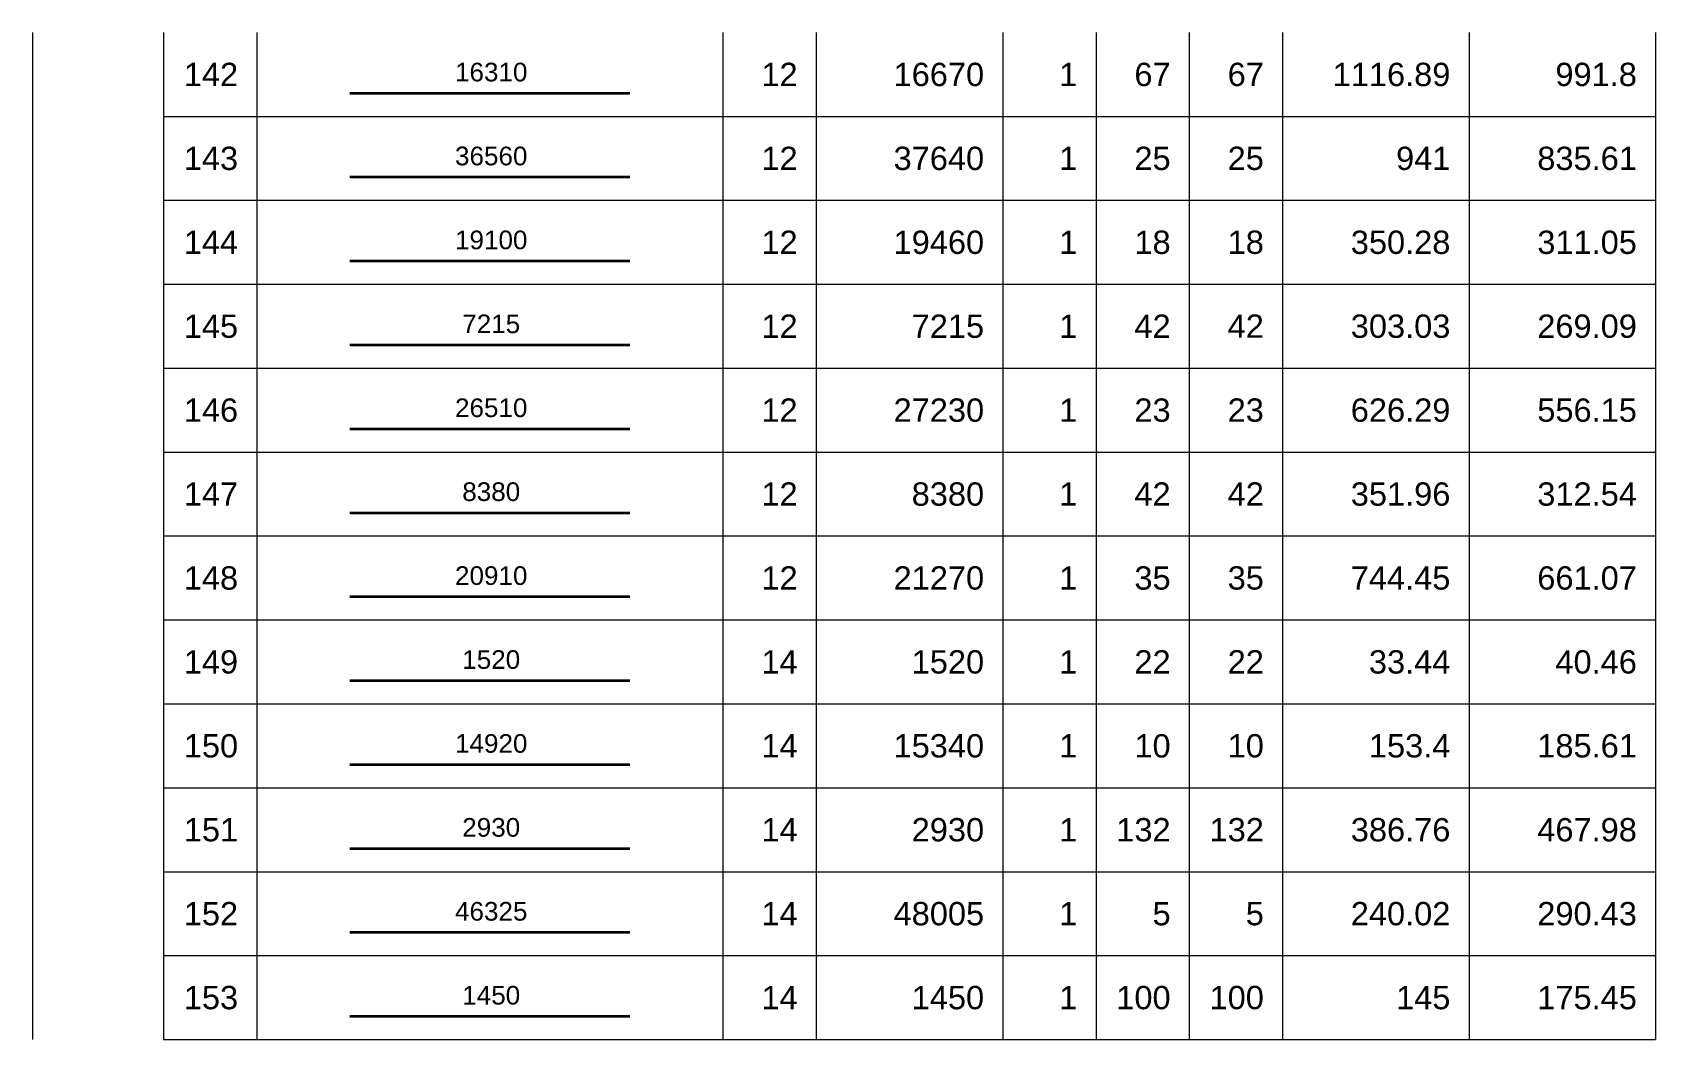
# Model space of a CAD drawing. Header units: millimetres. Extents: x 30086 to 1125792, y -12781 to 95911.
# Drawn here: x 1095159 to 1125792, y 44945 to 63953 of the extents above; entities that cross this region are included whole.
import ezdxf
from ezdxf.enums import TextEntityAlignment as Align

# ---------------------------------------------------------------- set-up
doc = ezdxf.new("R2010")
doc.units = ezdxf.units.MM
doc.header["$MEASUREMENT"] = 0
for name, color, linetype, lineweight in [('NDC_FRAME', 7, 'Continuous', 20), ('NDC_S_REBAR', 4, 'Continuous', 35), ('NDC_S_VN TEXT', 7, 'Continuous', 20), ('NDC_Table', 3, 'Continuous', 20)]:
    doc.layers.add(name, color=color, linetype=linetype, lineweight=lineweight)
doc.styles.add('ARIAL', font='arial.ttf', dxfattribs={"width": 0.8})

# ---------------------------------------------------------------- blocks, each defined once
blk = doc.blocks.new('dang01')
at = {"layer": 'NDC_S_REBAR'}
blk.add_line((3405, -650), (6405, -650), dxfattribs=at)
at = {"layer": 'NDC_Table'}
for p, q in [((0, 0), (0, -900)), ((1405, 0), (1405, -900)), ((2405, 0), (2405, -900)), ((7405, 0), (7405, -900)), ((8405, 0), (8405, -900)), ((10405, 0), (10405, -900)), ((11405, 0), (11405, -900)), ((12405, 0), (12405, -900)), ((13405, 0), (13405, -900)), ((15405, 0), (15405, -900)), ((17405, 0), (17405, -900)), ((1405, -900), (17405, -900))]:
    blk.add_line(p, q, dxfattribs=at)
at = {"layer": 'NDC_S_VN TEXT', "style": 'ARIAL'}
for p in [(2205, -450), (8205, -450), (10205, -450), (11205, -450), (12205, -450), (13205, -450), (15205, -450), (17205, -450)]:
    blk.add_attdef('D03', text='', height=250, dxfattribs=at).set_placement(p, align=Align.MIDDLE_RIGHT)
blk.add_attdef('00000000', text='', height=200, dxfattribs=at).set_placement((4920, -425), align=Align.MIDDLE_CENTER)

msp = doc.modelspace()

# ---------------------------------------------------------------- block references
at = {"layer": 'NDC_FRAME', "ltscale": 200}
ref = msp.add_blockref('dang01', (1095159, 63953.4), dxfattribs=dict(at, xscale=1.759999999999996, yscale=1.759999999999996, zscale=1.759999999999996))
ref.add_attrib('D03', '142', dxfattribs={"layer": 'NDC_S_VN TEXT', "height": 440, "style": 'ARIAL'}).set_placement((1099040.3, 63161.4), align=Align.MIDDLE_RIGHT)
ref.add_attrib('00000000', '16310', dxfattribs={"layer": 'NDC_S_VN TEXT', "height": 352, "style": 'ARIAL'}).set_placement((1103817.5, 63205.9), align=Align.MIDDLE_CENTER)
ref.add_attrib('D03', '12', dxfattribs={"layer": 'NDC_S_VN TEXT', "height": 440, "style": 'ARIAL'}).set_placement((1109600.3, 63161.4), align=Align.MIDDLE_RIGHT)
ref.add_attrib('D03', '16670', dxfattribs={"layer": 'NDC_S_VN TEXT', "height": 440, "style": 'ARIAL'}).set_placement((1113120.3, 63161.4), align=Align.MIDDLE_RIGHT)
ref.add_attrib('D03', '1', dxfattribs={"layer": 'NDC_S_VN TEXT', "height": 440, "style": 'ARIAL'}).set_placement((1114880.3, 63161.4), align=Align.MIDDLE_RIGHT)
ref.add_attrib('D03', '67', dxfattribs={"layer": 'NDC_S_VN TEXT', "height": 440, "style": 'ARIAL'}).set_placement((1116640.3, 63161.4), align=Align.MIDDLE_RIGHT)
ref.add_attrib('D03', '67', dxfattribs={"layer": 'NDC_S_VN TEXT', "height": 440, "style": 'ARIAL'}).set_placement((1118400.3, 63162), align=Align.MIDDLE_RIGHT)
ref.add_attrib('D03', '1116.89', dxfattribs={"layer": 'NDC_S_VN TEXT', "height": 440, "style": 'ARIAL'}).set_placement((1121920.3, 63161.4), align=Align.MIDDLE_RIGHT)
ref.add_attrib('D03', '991.8', dxfattribs={"layer": 'NDC_S_VN TEXT', "height": 440, "style": 'ARIAL'}).set_placement((1125440.3, 63161.4), align=Align.MIDDLE_RIGHT)
ref = msp.add_blockref('dang01', (1095159, 62369.4), dxfattribs=dict(at, xscale=1.759999999999996, yscale=1.759999999999996, zscale=1.759999999999996))
ref.add_attrib('D03', '143', dxfattribs={"layer": 'NDC_S_VN TEXT', "height": 440, "style": 'ARIAL'}).set_placement((1099040.3, 61577.4), align=Align.MIDDLE_RIGHT)
ref.add_attrib('00000000', '36560', dxfattribs={"layer": 'NDC_S_VN TEXT', "height": 352, "style": 'ARIAL'}).set_placement((1103817.5, 61621.9), align=Align.MIDDLE_CENTER)
ref.add_attrib('D03', '12', dxfattribs={"layer": 'NDC_S_VN TEXT', "height": 440, "style": 'ARIAL'}).set_placement((1109600.3, 61577.4), align=Align.MIDDLE_RIGHT)
ref.add_attrib('D03', '37640', dxfattribs={"layer": 'NDC_S_VN TEXT', "height": 440, "style": 'ARIAL'}).set_placement((1113120.3, 61577.4), align=Align.MIDDLE_RIGHT)
ref.add_attrib('D03', '1', dxfattribs={"layer": 'NDC_S_VN TEXT', "height": 440, "style": 'ARIAL'}).set_placement((1114880.3, 61577.4), align=Align.MIDDLE_RIGHT)
ref.add_attrib('D03', '25', dxfattribs={"layer": 'NDC_S_VN TEXT', "height": 440, "style": 'ARIAL'}).set_placement((1116640.3, 61577.4), align=Align.MIDDLE_RIGHT)
ref.add_attrib('D03', '25', dxfattribs={"layer": 'NDC_S_VN TEXT', "height": 440, "style": 'ARIAL'}).set_placement((1118400.3, 61578), align=Align.MIDDLE_RIGHT)
ref.add_attrib('D03', '941', dxfattribs={"layer": 'NDC_S_VN TEXT', "height": 440, "style": 'ARIAL'}).set_placement((1121920.3, 61577.4), align=Align.MIDDLE_RIGHT)
ref.add_attrib('D03', '835.61', dxfattribs={"layer": 'NDC_S_VN TEXT', "height": 440, "style": 'ARIAL'}).set_placement((1125440.3, 61577.4), align=Align.MIDDLE_RIGHT)
ref = msp.add_blockref('dang01', (1095159, 60785.4), dxfattribs=dict(at, xscale=1.759999999999996, yscale=1.759999999999996, zscale=1.759999999999996))
ref.add_attrib('D03', '144', dxfattribs={"layer": 'NDC_S_VN TEXT', "height": 440, "style": 'ARIAL'}).set_placement((1099040.3, 59993.4), align=Align.MIDDLE_RIGHT)
ref.add_attrib('00000000', '19100', dxfattribs={"layer": 'NDC_S_VN TEXT', "height": 352, "style": 'ARIAL'}).set_placement((1103817.5, 60037.9), align=Align.MIDDLE_CENTER)
ref.add_attrib('D03', '12', dxfattribs={"layer": 'NDC_S_VN TEXT', "height": 440, "style": 'ARIAL'}).set_placement((1109600.3, 59993.4), align=Align.MIDDLE_RIGHT)
ref.add_attrib('D03', '19460', dxfattribs={"layer": 'NDC_S_VN TEXT', "height": 440, "style": 'ARIAL'}).set_placement((1113120.3, 59993.4), align=Align.MIDDLE_RIGHT)
ref.add_attrib('D03', '1', dxfattribs={"layer": 'NDC_S_VN TEXT', "height": 440, "style": 'ARIAL'}).set_placement((1114880.3, 59993.4), align=Align.MIDDLE_RIGHT)
ref.add_attrib('D03', '18', dxfattribs={"layer": 'NDC_S_VN TEXT', "height": 440, "style": 'ARIAL'}).set_placement((1116640.3, 59993.4), align=Align.MIDDLE_RIGHT)
ref.add_attrib('D03', '18', dxfattribs={"layer": 'NDC_S_VN TEXT', "height": 440, "style": 'ARIAL'}).set_placement((1118400.3, 59994), align=Align.MIDDLE_RIGHT)
ref.add_attrib('D03', '350.28', dxfattribs={"layer": 'NDC_S_VN TEXT', "height": 440, "style": 'ARIAL'}).set_placement((1121920.3, 59993.4), align=Align.MIDDLE_RIGHT)
ref.add_attrib('D03', '311.05', dxfattribs={"layer": 'NDC_S_VN TEXT', "height": 440, "style": 'ARIAL'}).set_placement((1125440.3, 59993.4), align=Align.MIDDLE_RIGHT)
ref = msp.add_blockref('dang01', (1095159, 59201.4), dxfattribs=dict(at, xscale=1.759999999999996, yscale=1.759999999999996, zscale=1.759999999999996))
ref.add_attrib('D03', '145', dxfattribs={"layer": 'NDC_S_VN TEXT', "height": 440, "style": 'ARIAL'}).set_placement((1099040.3, 58409.4), align=Align.MIDDLE_RIGHT)
ref.add_attrib('00000000', '7215', dxfattribs={"layer": 'NDC_S_VN TEXT', "height": 352, "style": 'ARIAL'}).set_placement((1103817.5, 58453.9), align=Align.MIDDLE_CENTER)
ref.add_attrib('D03', '12', dxfattribs={"layer": 'NDC_S_VN TEXT', "height": 440, "style": 'ARIAL'}).set_placement((1109600.3, 58409.4), align=Align.MIDDLE_RIGHT)
ref.add_attrib('D03', '7215', dxfattribs={"layer": 'NDC_S_VN TEXT', "height": 440, "style": 'ARIAL'}).set_placement((1113120.3, 58409.4), align=Align.MIDDLE_RIGHT)
ref.add_attrib('D03', '1', dxfattribs={"layer": 'NDC_S_VN TEXT', "height": 440, "style": 'ARIAL'}).set_placement((1114880.3, 58409.4), align=Align.MIDDLE_RIGHT)
ref.add_attrib('D03', '42', dxfattribs={"layer": 'NDC_S_VN TEXT', "height": 440, "style": 'ARIAL'}).set_placement((1116640.3, 58409.4), align=Align.MIDDLE_RIGHT)
ref.add_attrib('D03', '42', dxfattribs={"layer": 'NDC_S_VN TEXT', "height": 440, "style": 'ARIAL'}).set_placement((1118400.3, 58410), align=Align.MIDDLE_RIGHT)
ref.add_attrib('D03', '303.03', dxfattribs={"layer": 'NDC_S_VN TEXT', "height": 440, "style": 'ARIAL'}).set_placement((1121920.3, 58409.4), align=Align.MIDDLE_RIGHT)
ref.add_attrib('D03', '269.09', dxfattribs={"layer": 'NDC_S_VN TEXT', "height": 440, "style": 'ARIAL'}).set_placement((1125440.3, 58409.4), align=Align.MIDDLE_RIGHT)
ref = msp.add_blockref('dang01', (1095159, 57617.4), dxfattribs=dict(at, xscale=1.759999999999996, yscale=1.759999999999996, zscale=1.759999999999996))
ref.add_attrib('D03', '146', dxfattribs={"layer": 'NDC_S_VN TEXT', "height": 440, "style": 'ARIAL'}).set_placement((1099040.3, 56825.4), align=Align.MIDDLE_RIGHT)
ref.add_attrib('00000000', '26510', dxfattribs={"layer": 'NDC_S_VN TEXT', "height": 352, "style": 'ARIAL'}).set_placement((1103817.5, 56869.9), align=Align.MIDDLE_CENTER)
ref.add_attrib('D03', '12', dxfattribs={"layer": 'NDC_S_VN TEXT', "height": 440, "style": 'ARIAL'}).set_placement((1109600.3, 56825.4), align=Align.MIDDLE_RIGHT)
ref.add_attrib('D03', '27230', dxfattribs={"layer": 'NDC_S_VN TEXT', "height": 440, "style": 'ARIAL'}).set_placement((1113120.3, 56825.4), align=Align.MIDDLE_RIGHT)
ref.add_attrib('D03', '1', dxfattribs={"layer": 'NDC_S_VN TEXT', "height": 440, "style": 'ARIAL'}).set_placement((1114880.3, 56825.4), align=Align.MIDDLE_RIGHT)
ref.add_attrib('D03', '23', dxfattribs={"layer": 'NDC_S_VN TEXT', "height": 440, "style": 'ARIAL'}).set_placement((1116640.3, 56825.4), align=Align.MIDDLE_RIGHT)
ref.add_attrib('D03', '23', dxfattribs={"layer": 'NDC_S_VN TEXT', "height": 440, "style": 'ARIAL'}).set_placement((1118400.3, 56826), align=Align.MIDDLE_RIGHT)
ref.add_attrib('D03', '626.29', dxfattribs={"layer": 'NDC_S_VN TEXT', "height": 440, "style": 'ARIAL'}).set_placement((1121920.3, 56825.4), align=Align.MIDDLE_RIGHT)
ref.add_attrib('D03', '556.15', dxfattribs={"layer": 'NDC_S_VN TEXT', "height": 440, "style": 'ARIAL'}).set_placement((1125440.3, 56825.4), align=Align.MIDDLE_RIGHT)
ref = msp.add_blockref('dang01', (1095159, 56033.4), dxfattribs=dict(at, xscale=1.759999999999996, yscale=1.759999999999996, zscale=1.759999999999996))
ref.add_attrib('D03', '147', dxfattribs={"layer": 'NDC_S_VN TEXT', "height": 440, "style": 'ARIAL'}).set_placement((1099040.3, 55241.4), align=Align.MIDDLE_RIGHT)
ref.add_attrib('00000000', '8380', dxfattribs={"layer": 'NDC_S_VN TEXT', "height": 352, "style": 'ARIAL'}).set_placement((1103817.5, 55285.9), align=Align.MIDDLE_CENTER)
ref.add_attrib('D03', '12', dxfattribs={"layer": 'NDC_S_VN TEXT', "height": 440, "style": 'ARIAL'}).set_placement((1109600.3, 55241.4), align=Align.MIDDLE_RIGHT)
ref.add_attrib('D03', '8380', dxfattribs={"layer": 'NDC_S_VN TEXT', "height": 440, "style": 'ARIAL'}).set_placement((1113120.3, 55241.4), align=Align.MIDDLE_RIGHT)
ref.add_attrib('D03', '1', dxfattribs={"layer": 'NDC_S_VN TEXT', "height": 440, "style": 'ARIAL'}).set_placement((1114880.3, 55241.4), align=Align.MIDDLE_RIGHT)
ref.add_attrib('D03', '42', dxfattribs={"layer": 'NDC_S_VN TEXT', "height": 440, "style": 'ARIAL'}).set_placement((1116640.3, 55241.4), align=Align.MIDDLE_RIGHT)
ref.add_attrib('D03', '42', dxfattribs={"layer": 'NDC_S_VN TEXT', "height": 440, "style": 'ARIAL'}).set_placement((1118400.3, 55242), align=Align.MIDDLE_RIGHT)
ref.add_attrib('D03', '351.96', dxfattribs={"layer": 'NDC_S_VN TEXT', "height": 440, "style": 'ARIAL'}).set_placement((1121920.3, 55241.4), align=Align.MIDDLE_RIGHT)
ref.add_attrib('D03', '312.54', dxfattribs={"layer": 'NDC_S_VN TEXT', "height": 440, "style": 'ARIAL'}).set_placement((1125440.3, 55241.4), align=Align.MIDDLE_RIGHT)
ref = msp.add_blockref('dang01', (1095159, 54449.4), dxfattribs=dict(at, xscale=1.759999999999996, yscale=1.759999999999996, zscale=1.759999999999996))
ref.add_attrib('D03', '148', dxfattribs={"layer": 'NDC_S_VN TEXT', "height": 440, "style": 'ARIAL'}).set_placement((1099040.3, 53657.4), align=Align.MIDDLE_RIGHT)
ref.add_attrib('00000000', '20910', dxfattribs={"layer": 'NDC_S_VN TEXT', "height": 352, "style": 'ARIAL'}).set_placement((1103817.5, 53701.9), align=Align.MIDDLE_CENTER)
ref.add_attrib('D03', '12', dxfattribs={"layer": 'NDC_S_VN TEXT', "height": 440, "style": 'ARIAL'}).set_placement((1109600.3, 53657.4), align=Align.MIDDLE_RIGHT)
ref.add_attrib('D03', '21270', dxfattribs={"layer": 'NDC_S_VN TEXT', "height": 440, "style": 'ARIAL'}).set_placement((1113120.3, 53657.4), align=Align.MIDDLE_RIGHT)
ref.add_attrib('D03', '1', dxfattribs={"layer": 'NDC_S_VN TEXT', "height": 440, "style": 'ARIAL'}).set_placement((1114880.3, 53657.4), align=Align.MIDDLE_RIGHT)
ref.add_attrib('D03', '35', dxfattribs={"layer": 'NDC_S_VN TEXT', "height": 440, "style": 'ARIAL'}).set_placement((1116640.3, 53657.4), align=Align.MIDDLE_RIGHT)
ref.add_attrib('D03', '35', dxfattribs={"layer": 'NDC_S_VN TEXT', "height": 440, "style": 'ARIAL'}).set_placement((1118400.3, 53658), align=Align.MIDDLE_RIGHT)
ref.add_attrib('D03', '744.45', dxfattribs={"layer": 'NDC_S_VN TEXT', "height": 440, "style": 'ARIAL'}).set_placement((1121920.3, 53657.4), align=Align.MIDDLE_RIGHT)
ref.add_attrib('D03', '661.07', dxfattribs={"layer": 'NDC_S_VN TEXT', "height": 440, "style": 'ARIAL'}).set_placement((1125440.3, 53657.4), align=Align.MIDDLE_RIGHT)
ref = msp.add_blockref('dang01', (1095159, 52865.4), dxfattribs=dict(at, xscale=1.759999999999996, yscale=1.759999999999996, zscale=1.759999999999996))
ref.add_attrib('D03', '149', dxfattribs={"layer": 'NDC_S_VN TEXT', "height": 440, "style": 'ARIAL'}).set_placement((1099040.3, 52073.4), align=Align.MIDDLE_RIGHT)
ref.add_attrib('00000000', '1520', dxfattribs={"layer": 'NDC_S_VN TEXT', "height": 352, "style": 'ARIAL'}).set_placement((1103817.5, 52117.9), align=Align.MIDDLE_CENTER)
ref.add_attrib('D03', '14', dxfattribs={"layer": 'NDC_S_VN TEXT', "height": 440, "style": 'ARIAL'}).set_placement((1109600.3, 52073.4), align=Align.MIDDLE_RIGHT)
ref.add_attrib('D03', '1520', dxfattribs={"layer": 'NDC_S_VN TEXT', "height": 440, "style": 'ARIAL'}).set_placement((1113120.3, 52073.4), align=Align.MIDDLE_RIGHT)
ref.add_attrib('D03', '1', dxfattribs={"layer": 'NDC_S_VN TEXT', "height": 440, "style": 'ARIAL'}).set_placement((1114880.3, 52073.4), align=Align.MIDDLE_RIGHT)
ref.add_attrib('D03', '22', dxfattribs={"layer": 'NDC_S_VN TEXT', "height": 440, "style": 'ARIAL'}).set_placement((1116640.3, 52073.4), align=Align.MIDDLE_RIGHT)
ref.add_attrib('D03', '22', dxfattribs={"layer": 'NDC_S_VN TEXT', "height": 440, "style": 'ARIAL'}).set_placement((1118400.3, 52074), align=Align.MIDDLE_RIGHT)
ref.add_attrib('D03', '33.44', dxfattribs={"layer": 'NDC_S_VN TEXT', "height": 440, "style": 'ARIAL'}).set_placement((1121920.3, 52073.4), align=Align.MIDDLE_RIGHT)
ref.add_attrib('D03', '40.46', dxfattribs={"layer": 'NDC_S_VN TEXT', "height": 440, "style": 'ARIAL'}).set_placement((1125440.3, 52073.4), align=Align.MIDDLE_RIGHT)
ref = msp.add_blockref('dang01', (1095159, 51281.4), dxfattribs=dict(at, xscale=1.759999999999996, yscale=1.759999999999996, zscale=1.759999999999996))
ref.add_attrib('D03', '150', dxfattribs={"layer": 'NDC_S_VN TEXT', "height": 440, "style": 'ARIAL'}).set_placement((1099040.3, 50489.4), align=Align.MIDDLE_RIGHT)
ref.add_attrib('00000000', '14920', dxfattribs={"layer": 'NDC_S_VN TEXT', "height": 352, "style": 'ARIAL'}).set_placement((1103817.5, 50533.9), align=Align.MIDDLE_CENTER)
ref.add_attrib('D03', '14', dxfattribs={"layer": 'NDC_S_VN TEXT', "height": 440, "style": 'ARIAL'}).set_placement((1109600.3, 50489.4), align=Align.MIDDLE_RIGHT)
ref.add_attrib('D03', '15340', dxfattribs={"layer": 'NDC_S_VN TEXT', "height": 440, "style": 'ARIAL'}).set_placement((1113120.3, 50489.4), align=Align.MIDDLE_RIGHT)
ref.add_attrib('D03', '1', dxfattribs={"layer": 'NDC_S_VN TEXT', "height": 440, "style": 'ARIAL'}).set_placement((1114880.3, 50489.4), align=Align.MIDDLE_RIGHT)
ref.add_attrib('D03', '10', dxfattribs={"layer": 'NDC_S_VN TEXT', "height": 440, "style": 'ARIAL'}).set_placement((1116640.3, 50489.4), align=Align.MIDDLE_RIGHT)
ref.add_attrib('D03', '10', dxfattribs={"layer": 'NDC_S_VN TEXT', "height": 440, "style": 'ARIAL'}).set_placement((1118400.3, 50490), align=Align.MIDDLE_RIGHT)
ref.add_attrib('D03', '153.4', dxfattribs={"layer": 'NDC_S_VN TEXT', "height": 440, "style": 'ARIAL'}).set_placement((1121920.3, 50489.4), align=Align.MIDDLE_RIGHT)
ref.add_attrib('D03', '185.61', dxfattribs={"layer": 'NDC_S_VN TEXT', "height": 440, "style": 'ARIAL'}).set_placement((1125440.3, 50489.4), align=Align.MIDDLE_RIGHT)
ref = msp.add_blockref('dang01', (1095159, 49697.4), dxfattribs=dict(at, xscale=1.759999999999996, yscale=1.759999999999996, zscale=1.759999999999996))
ref.add_attrib('D03', '151', dxfattribs={"layer": 'NDC_S_VN TEXT', "height": 440, "style": 'ARIAL'}).set_placement((1099040.3, 48905.4), align=Align.MIDDLE_RIGHT)
ref.add_attrib('00000000', '2930', dxfattribs={"layer": 'NDC_S_VN TEXT', "height": 352, "style": 'ARIAL'}).set_placement((1103817.5, 48949.9), align=Align.MIDDLE_CENTER)
ref.add_attrib('D03', '14', dxfattribs={"layer": 'NDC_S_VN TEXT', "height": 440, "style": 'ARIAL'}).set_placement((1109600.3, 48905.4), align=Align.MIDDLE_RIGHT)
ref.add_attrib('D03', '2930', dxfattribs={"layer": 'NDC_S_VN TEXT', "height": 440, "style": 'ARIAL'}).set_placement((1113120.3, 48905.4), align=Align.MIDDLE_RIGHT)
ref.add_attrib('D03', '1', dxfattribs={"layer": 'NDC_S_VN TEXT', "height": 440, "style": 'ARIAL'}).set_placement((1114880.3, 48905.4), align=Align.MIDDLE_RIGHT)
ref.add_attrib('D03', '132', dxfattribs={"layer": 'NDC_S_VN TEXT', "height": 440, "style": 'ARIAL'}).set_placement((1116640.3, 48905.4), align=Align.MIDDLE_RIGHT)
ref.add_attrib('D03', '132', dxfattribs={"layer": 'NDC_S_VN TEXT', "height": 440, "style": 'ARIAL'}).set_placement((1118400.3, 48906), align=Align.MIDDLE_RIGHT)
ref.add_attrib('D03', '386.76', dxfattribs={"layer": 'NDC_S_VN TEXT', "height": 440, "style": 'ARIAL'}).set_placement((1121920.3, 48905.4), align=Align.MIDDLE_RIGHT)
ref.add_attrib('D03', '467.98', dxfattribs={"layer": 'NDC_S_VN TEXT', "height": 440, "style": 'ARIAL'}).set_placement((1125440.3, 48905.4), align=Align.MIDDLE_RIGHT)
ref = msp.add_blockref('dang01', (1095159, 48113.4), dxfattribs=dict(at, xscale=1.759999999999996, yscale=1.759999999999996, zscale=1.759999999999996))
ref.add_attrib('D03', '152', dxfattribs={"layer": 'NDC_S_VN TEXT', "height": 440, "style": 'ARIAL'}).set_placement((1099040.3, 47321.4), align=Align.MIDDLE_RIGHT)
ref.add_attrib('00000000', '46325', dxfattribs={"layer": 'NDC_S_VN TEXT', "height": 352, "style": 'ARIAL'}).set_placement((1103817.5, 47365.9), align=Align.MIDDLE_CENTER)
ref.add_attrib('D03', '14', dxfattribs={"layer": 'NDC_S_VN TEXT', "height": 440, "style": 'ARIAL'}).set_placement((1109600.3, 47321.4), align=Align.MIDDLE_RIGHT)
ref.add_attrib('D03', '48005', dxfattribs={"layer": 'NDC_S_VN TEXT', "height": 440, "style": 'ARIAL'}).set_placement((1113120.3, 47321.4), align=Align.MIDDLE_RIGHT)
ref.add_attrib('D03', '1', dxfattribs={"layer": 'NDC_S_VN TEXT', "height": 440, "style": 'ARIAL'}).set_placement((1114880.3, 47321.4), align=Align.MIDDLE_RIGHT)
ref.add_attrib('D03', '5', dxfattribs={"layer": 'NDC_S_VN TEXT', "height": 440, "style": 'ARIAL'}).set_placement((1116640.3, 47321.4), align=Align.MIDDLE_RIGHT)
ref.add_attrib('D03', '5', dxfattribs={"layer": 'NDC_S_VN TEXT', "height": 440, "style": 'ARIAL'}).set_placement((1118400.3, 47322), align=Align.MIDDLE_RIGHT)
ref.add_attrib('D03', '240.02', dxfattribs={"layer": 'NDC_S_VN TEXT', "height": 440, "style": 'ARIAL'}).set_placement((1121920.3, 47321.4), align=Align.MIDDLE_RIGHT)
ref.add_attrib('D03', '290.43', dxfattribs={"layer": 'NDC_S_VN TEXT', "height": 440, "style": 'ARIAL'}).set_placement((1125440.3, 47321.4), align=Align.MIDDLE_RIGHT)
ref = msp.add_blockref('dang01', (1095159, 46529.4), dxfattribs=dict(at, xscale=1.759999999999996, yscale=1.759999999999996, zscale=1.759999999999996))
ref.add_attrib('D03', '153', dxfattribs={"layer": 'NDC_S_VN TEXT', "height": 440, "style": 'ARIAL'}).set_placement((1099040.3, 45737.4), align=Align.MIDDLE_RIGHT)
ref.add_attrib('00000000', '1450', dxfattribs={"layer": 'NDC_S_VN TEXT', "height": 352, "style": 'ARIAL'}).set_placement((1103817.5, 45781.9), align=Align.MIDDLE_CENTER)
ref.add_attrib('D03', '14', dxfattribs={"layer": 'NDC_S_VN TEXT', "height": 440, "style": 'ARIAL'}).set_placement((1109600.3, 45737.4), align=Align.MIDDLE_RIGHT)
ref.add_attrib('D03', '1450', dxfattribs={"layer": 'NDC_S_VN TEXT', "height": 440, "style": 'ARIAL'}).set_placement((1113120.3, 45737.4), align=Align.MIDDLE_RIGHT)
ref.add_attrib('D03', '1', dxfattribs={"layer": 'NDC_S_VN TEXT', "height": 440, "style": 'ARIAL'}).set_placement((1114880.3, 45737.4), align=Align.MIDDLE_RIGHT)
ref.add_attrib('D03', '100', dxfattribs={"layer": 'NDC_S_VN TEXT', "height": 440, "style": 'ARIAL'}).set_placement((1116640.3, 45737.4), align=Align.MIDDLE_RIGHT)
ref.add_attrib('D03', '100', dxfattribs={"layer": 'NDC_S_VN TEXT', "height": 440, "style": 'ARIAL'}).set_placement((1118400.3, 45738), align=Align.MIDDLE_RIGHT)
ref.add_attrib('D03', '145', dxfattribs={"layer": 'NDC_S_VN TEXT', "height": 440, "style": 'ARIAL'}).set_placement((1121920.3, 45737.4), align=Align.MIDDLE_RIGHT)
ref.add_attrib('D03', '175.45', dxfattribs={"layer": 'NDC_S_VN TEXT', "height": 440, "style": 'ARIAL'}).set_placement((1125440.3, 45737.4), align=Align.MIDDLE_RIGHT)

doc.saveas('drawing.dxf')
